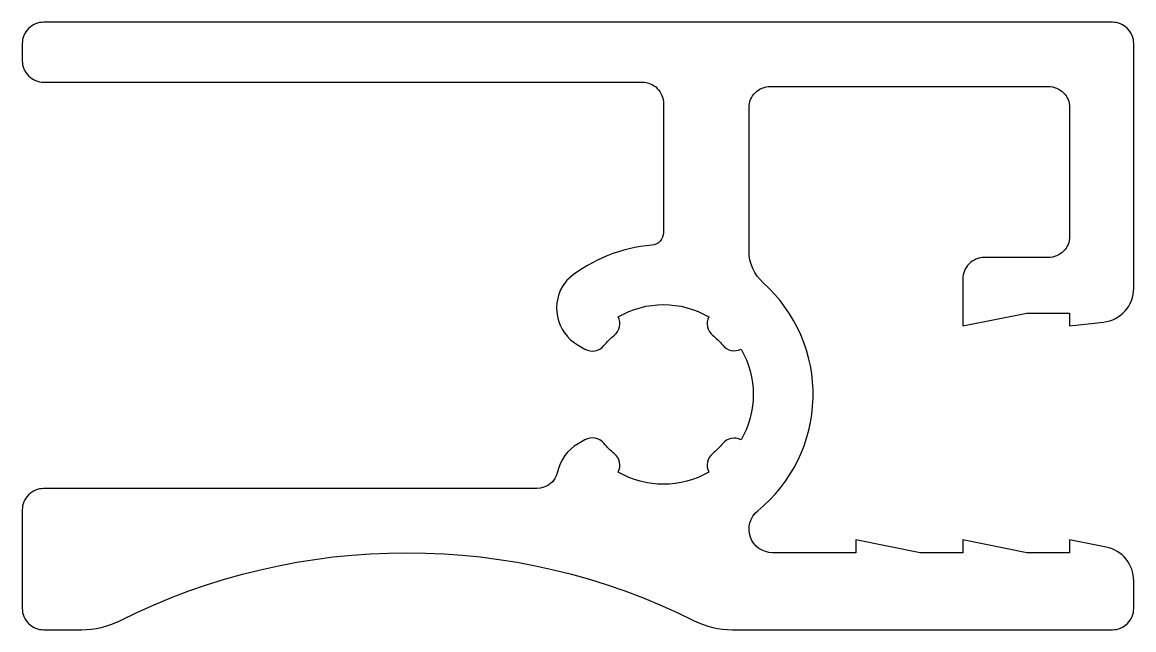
# Model space of a CAD drawing. Extents: x 168.6 to 194.6, y 225.1 to 239.3.
import ezdxf

# ---------------------------------------------------------------- set-up
doc = ezdxf.new("R2010")
doc.units = 0
doc.layers.add('ANA', color=220, linetype='CONTINUOUS')

msp = doc.modelspace()

# ---------------------------------------------------------------- linework, layer by layer
at = {"layer": 'ANA', "color": 7}
msp.add_lwpolyline([(184.615, 228.801, -0.270863), (182.495, 228.801, 0.349895), (182.406, 229.228, -0.047896), (182.163, 229.472, 0.367092), (181.718, 229.553), (181.555, 229.459, 0.210978), (181.078, 228.807, -0.35242), (180.59, 228.414), (169.055, 228.414, 0.414214), (168.555, 227.914), (168.555, 225.614, 0.414214), (169.055, 225.114), (169.942, 225.114, 0.116609), (170.838, 225.326, -0.236433), (184.272, 225.326, 0.116609), (185.168, 225.114), (194.055, 225.114, 0.414214), (194.555, 225.614), (194.555, 226.258, 0.357511), (193.912, 227.043), (193.055, 227.214), (193.055, 226.914), (192.055, 226.914), (190.555, 227.214), (190.555, 226.914), (189.555, 226.914), (188.055, 227.214), (188.055, 226.914), (186.107, 226.914, -0.706474), (185.759, 227.895, 0.461803), (185.888, 233.223, -0.213422), (185.555, 233.968), (185.555, 237.314, -0.414214), (186.055, 237.814), (192.555, 237.814, -0.414214), (193.055, 237.314), (193.055, 234.314, -0.414214), (192.555, 233.814), (191.055, 233.814, 0.414214), (190.555, 233.314), (190.555, 232.214), (192.055, 232.514), (193.055, 232.514), (193.055, 232.214), (193.846, 232.304, 0.381273), (194.555, 233.099), (194.555, 238.814, 0.414214), (194.055, 239.314), (169.055, 239.314, 0.414214), (168.555, 238.814), (168.555, 238.414, 0.414214), (169.055, 237.914), (183.055, 237.914, -0.414214), (183.555, 237.414), (183.555, 234.402, -0.391251), (183.279, 234.103, 0.152683), (181.34, 233.324, 0.059132), (181.259, 233.239, 0.451578), (181.555, 231.769), (181.718, 231.675, 0.367092), (182.163, 231.756, -0.047896), (182.406, 232, 0.349895), (182.495, 232.427, -0.270863), (184.615, 232.427, 0.349895), (184.704, 232, -0.046613), (184.941, 231.763, 0.349895), (185.368, 231.674, -0.270863), (185.368, 229.554, 0.349895), (184.941, 229.465, -0.046613), (184.704, 229.228, 0.349895)], format="xyb", close=True, dxfattribs=at)

doc.saveas('drawing.dxf')
